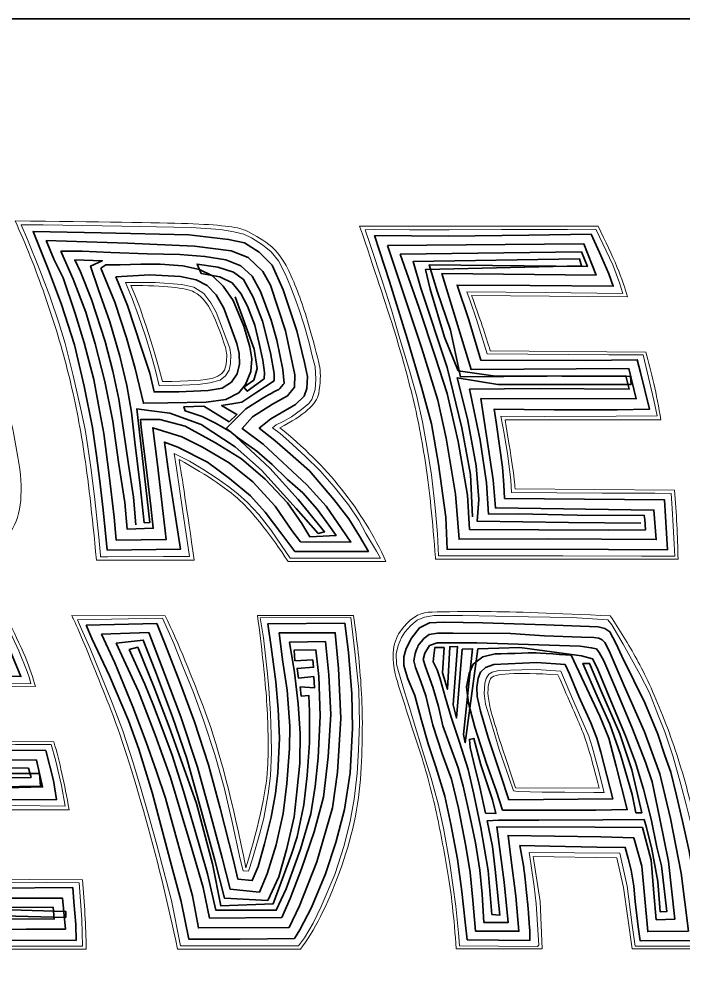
# Model space of a CAD drawing. Extents: x 6 to 143, y -103 to -23.
# Drawn here: x 80.64 to 95.14, y -43.59 to -22.86 of the extents above; entities that cross this region are included whole.
import ezdxf

# ---------------------------------------------------------------- set-up
doc = ezdxf.new("R2010")
doc.units = 0
doc.header["$MEASUREMENT"] = 0
doc.layers.add('EdgeTop', color=7, linetype='Continuous', lineweight=0)
doc.layers.add('Title-path-fill', color=7, linetype='Continuous', lineweight=0)

# ---------------------------------------------------------------- blocks, each defined once
blk = doc.blocks.new('Block_0')
at = {"layer": 'Title-path-fill', "color": 250, "lineweight": 9, "true_color": 0x231f20}
for points, knots in [([(73.141, -27.357), (73.141, -27.357), (75.126, -27.328), (75.126, -27.328), (75.462, -27.943), (75.714, -28.5), (75.883, -28.998), (76.053, -29.496), (76.206, -29.985), (76.343, -30.466), (76.479, -30.946), (76.594, -31.456), (76.687, -31.996), (76.78, -32.536), (76.888, -32.857), (77.013, -32.959), (77.138, -33.061), (77.288, -33.116), (77.462, -33.126), (77.637, -33.135), (77.826, -33.14), (78.03, -33.14), (78.234, -33.14), (78.408, -33.12), (78.552, -33.079), (78.695, -33.039), (78.721, -32.749), (78.63, -32.21), (78.539, -31.67), (78.348, -30.981), (78.056, -30.144), (77.765, -29.306), (77.368, -28.378), (76.866, -27.361), (76.866, -27.361), (78.944, -27.361), (78.944, -27.361), (79.642, -29.152), (80.071, -30.29), (80.229, -30.776), (80.387, -31.262), (80.522, -31.854), (80.632, -32.552), (80.742, -33.25), (80.67, -33.768), (80.416, -34.104), (80.163, -34.441), (79.679, -34.61), (78.964, -34.61), (78.25, -34.61), (77.557, -34.615), (76.884, -34.626), (76.212, -34.637), (75.732, -34.56), (75.444, -34.397), (75.157, -34.233), (74.99, -33.921), (74.943, -33.462), (74.896, -33.003), (74.828, -32.555), (74.738, -32.117), (74.648, -31.679), (74.56, -31.297), (74.476, -30.971), (74.391, -30.645), (74.25, -30.222), (74.053, -29.703), (73.856, -29.183), (73.699, -28.749), (73.584, -28.402), (73.468, -28.054), (73.321, -27.706), (73.141, -27.357)], [0, 0, 0, 0, 1, 1, 1, 2, 2, 2, 3, 3, 3, 4, 4, 4, 5, 5, 5, 6, 6, 6, 7, 7, 7, 8, 8, 8, 9, 9, 9, 10, 10, 10, 11, 11, 11, 12, 12, 12, 13, 13, 13, 14, 14, 14, 15, 15, 15, 16, 16, 16, 17, 17, 17, 18, 18, 18, 19, 19, 19, 20, 20, 20, 21, 21, 21, 22, 22, 22, 23, 23, 23, 24, 24, 24, 24]), ([(80.551, -27.264), (82.388, -27.283), (83.644, -27.303), (84.319, -27.324), (84.994, -27.346), (85.413, -27.394), (85.575, -27.469), (85.738, -27.545), (85.91, -27.647), (86.091, -27.777), (86.272, -27.908), (86.436, -28.139), (86.582, -28.47), (86.728, -28.802), (86.862, -29.179), (86.983, -29.602), (87.104, -30.025), (87.177, -30.311), (87.202, -30.46), (87.228, -30.609), (87.221, -30.799), (87.18, -31.03), (87.14, -31.261), (86.857, -31.51), (86.33, -31.779), (87.359, -32.595), (88.132, -33.568), (88.65, -34.699), (88.65, -34.699), (86.516, -34.699), (86.516, -34.699), (86.132, -34.121), (85.797, -33.694), (85.513, -33.416), (85.228, -33.138), (84.768, -32.824), (84.131, -32.475), (84.193, -32.83), (84.303, -33.562), (84.462, -34.67), (84.462, -34.67), (82.327, -34.67), (82.327, -34.67), (82.231, -33.658), (82.139, -32.868), (82.053, -32.298), (81.967, -31.729), (81.855, -31.166), (81.717, -30.609), (81.579, -30.052), (81.406, -29.478), (81.2, -28.889), (80.993, -28.3), (80.777, -27.758), (80.551, -27.264)], [0, 0, 0, 0, 1, 1, 1, 2, 2, 2, 3, 3, 3, 4, 4, 4, 5, 5, 5, 6, 6, 6, 7, 7, 7, 8, 8, 8, 9, 9, 9, 10, 10, 10, 11, 11, 11, 12, 12, 12, 13, 13, 13, 14, 14, 14, 15, 15, 15, 16, 16, 16, 17, 17, 17, 18, 18, 18, 18]), ([(89.729, -34.618), (89.67, -33.815), (89.6, -33.142), (89.52, -32.598), (89.439, -32.055), (89.339, -31.541), (89.22, -31.058), (89.1, -30.575), (88.962, -30.082), (88.805, -29.58), (88.648, -29.078), (88.404, -28.343), (88.074, -27.377), (88.074, -27.377), (89.939, -27.377), (89.939, -27.377), (89.939, -27.377), (93.282, -27.381), (93.282, -27.381), (93.617, -28.047), (93.831, -28.559), (93.922, -28.919), (93.922, -28.919), (90.519, -28.891), (90.519, -28.891), (90.696, -29.372), (90.832, -29.774), (90.925, -30.099), (90.925, -30.099), (94.325, -30.127), (94.325, -30.127), (94.448, -30.552), (94.558, -31.044), (94.655, -31.606), (94.655, -31.606), (91.252, -31.606), (91.252, -31.606), (91.388, -32.408), (91.461, -32.91), (91.469, -33.112), (91.469, -33.112), (94.949, -33.14), (94.949, -33.14), (94.995, -33.642), (95.021, -34.145), (95.029, -34.65), (95.029, -34.65), (89.729, -34.65), (89.729, -34.65), (89.729, -34.65), (89.729, -34.618), (89.729, -34.618)], [0, 0, 0, 0, 1, 1, 1, 2, 2, 2, 3, 3, 3, 4, 4, 4, 5, 5, 5, 6, 6, 6, 7, 7, 7, 8, 8, 8, 9, 9, 9, 10, 10, 10, 11, 11, 11, 12, 12, 12, 13, 13, 13, 14, 14, 14, 15, 15, 15, 16, 16, 16, 17, 17, 17, 17]), ([(83.769, -30.768), (84.335, -30.768), (84.701, -30.744), (84.867, -30.697), (85.032, -30.65), (85.127, -30.56), (85.152, -30.426), (85.178, -30.291), (85.179, -30.171), (85.154, -30.065), (85.13, -29.959), (85.054, -29.748), (84.927, -29.433), (84.799, -29.117), (84.644, -28.912), (84.46, -28.817), (84.276, -28.721), (83.815, -28.674), (83.076, -28.674), (83.307, -29.192), (83.538, -29.89), (83.769, -30.768)], [0, 0, 0, 0, 1, 1, 1, 2, 2, 2, 3, 3, 3, 4, 4, 4, 5, 5, 5, 6, 6, 6, 7, 7, 7, 7])]:
    blk.add_open_spline(points, degree=3, knots=knots, dxfattribs=at)
blk = doc.blocks.new('Block_1')
at = {"layer": 'Title-path-fill', "color": 250, "lineweight": 9, "true_color": 0x231f20}
for points, knots in [([(93.548, -35.886), (93.752, -36.189), (93.945, -36.504), (94.126, -36.83), (94.307, -37.157), (94.495, -37.564), (94.69, -38.053), (94.885, -38.541), (95.058, -39.061), (95.21, -39.611), (95.361, -40.162), (95.485, -40.686), (95.582, -41.186), (95.679, -41.685), (95.767, -42.342), (95.848, -43.155), (95.848, -43.155), (94.023, -43.155), (94.023, -43.155), (94.023, -43.155), (93.838, -41.81), (93.838, -41.81), (93.838, -41.81), (93.689, -41.166), (93.689, -41.166), (93.689, -41.166), (91.861, -41.138), (91.861, -41.138), (91.861, -41.138), (92.018, -42.116), (92.018, -42.116), (92.018, -42.116), (92.062, -43.155), (92.062, -43.155), (92.062, -43.155), (90.185, -43.155), (90.185, -43.155), (90.137, -42.484), (90.074, -41.919), (89.996, -41.46), (89.918, -41.001), (89.83, -40.548), (89.732, -40.101), (89.634, -39.654), (89.508, -39.196), (89.352, -38.727), (89.196, -38.259), (89.045, -37.79), (88.899, -37.32), (88.752, -36.85), (88.775, -36.483), (88.967, -36.218), (89.159, -35.954), (89.361, -35.816), (89.571, -35.805), (89.782, -35.795), (90.2, -35.79), (90.826, -35.791), (91.451, -35.793), (92.359, -35.824), (93.548, -35.886)], [0, 0, 0, 0, 1, 1, 1, 2, 2, 2, 3, 3, 3, 4, 4, 4, 5, 5, 5, 6, 6, 6, 7, 7, 7, 8, 8, 8, 9, 9, 9, 10, 10, 10, 11, 11, 11, 12, 12, 12, 13, 13, 13, 14, 14, 14, 15, 15, 15, 16, 16, 16, 17, 17, 17, 18, 18, 18, 19, 19, 19, 20, 20, 20, 20]), ([(76.803, -43.127), (76.744, -42.324), (76.674, -41.651), (76.593, -41.107), (76.513, -40.564), (76.413, -40.05), (76.293, -39.567), (76.174, -39.084), (76.035, -38.591), (75.878, -38.089), (75.721, -37.587), (75.478, -36.852), (75.147, -35.886), (75.147, -35.886), (77.012, -35.886), (77.012, -35.886), (77.012, -35.886), (80.355, -35.89), (80.355, -35.89), (80.69, -36.556), (80.904, -37.069), (80.995, -37.428), (80.995, -37.428), (77.592, -37.4), (77.592, -37.4), (77.769, -37.881), (77.905, -38.284), (77.999, -38.608), (77.999, -38.608), (81.398, -38.637), (81.398, -38.637), (81.521, -39.061), (81.631, -39.554), (81.728, -40.115), (81.728, -40.115), (78.325, -40.115), (78.325, -40.115), (78.462, -40.918), (78.534, -41.42), (78.543, -41.621), (78.543, -41.621), (82.022, -41.649), (82.022, -41.649), (82.068, -42.151), (82.095, -42.655), (82.103, -43.159), (82.103, -43.159), (76.803, -43.159), (76.803, -43.159), (76.803, -43.159), (76.803, -43.127), (76.803, -43.127)], [0, 0, 0, 0, 1, 1, 1, 2, 2, 2, 3, 3, 3, 4, 4, 4, 5, 5, 5, 6, 6, 6, 7, 7, 7, 8, 8, 8, 9, 9, 9, 10, 10, 10, 11, 11, 11, 12, 12, 12, 13, 13, 13, 14, 14, 14, 15, 15, 15, 16, 16, 16, 17, 17, 17, 17]), ([(81.786, -35.878), (81.786, -35.878), (83.828, -35.882), (83.828, -35.882), (84.118, -36.491), (84.412, -37.199), (84.71, -38.004), (85.008, -38.81), (85.302, -39.936), (85.592, -41.383), (85.895, -40.368), (86.054, -39.615), (86.069, -39.124), (86.084, -38.633), (86.073, -38.142), (86.037, -37.652), (86, -37.162), (85.937, -36.571), (85.845, -35.878), (85.845, -35.878), (87.943, -35.878), (87.943, -35.878), (88.021, -36.428), (88.077, -36.964), (88.111, -37.485), (88.144, -38.006), (88.141, -38.618), (88.101, -39.321), (88.061, -40.025), (87.905, -40.743), (87.636, -41.476), (87.366, -42.209), (87.08, -42.77), (86.78, -43.159), (86.78, -43.159), (84.098, -43.159), (84.098, -43.159), (83.885, -42.139), (83.637, -41.13), (83.352, -40.131), (83.068, -39.132), (82.803, -38.327), (82.557, -37.714), (82.311, -37.102), (82.126, -36.648), (82.001, -36.353), (81.876, -36.058), (81.814, -35.919), (81.814, -35.938), (81.814, -35.938), (81.786, -35.878), (81.786, -35.878)], [0, 0, 0, 0, 1, 1, 1, 2, 2, 2, 3, 3, 3, 4, 4, 4, 5, 5, 5, 6, 6, 6, 7, 7, 7, 8, 8, 8, 9, 9, 9, 10, 10, 10, 11, 11, 11, 12, 12, 12, 13, 13, 13, 14, 14, 14, 15, 15, 15, 16, 16, 16, 17, 17, 17, 17]), ([(93.303, -39.643), (93.152, -39.031), (93.028, -38.609), (92.93, -38.377), (92.832, -38.145), (92.657, -37.742), (92.405, -37.171), (91.481, -37.109), (90.989, -37.139), (90.929, -37.261), (90.868, -37.383), (90.861, -37.566), (90.908, -37.809), (90.955, -38.052), (91.147, -38.662), (91.482, -39.639), (91.482, -39.639), (93.303, -39.643), (93.303, -39.643)], [0, 0, 0, 0, 1, 1, 1, 2, 2, 2, 3, 3, 3, 4, 4, 4, 5, 5, 5, 6, 6, 6, 6])]:
    blk.add_open_spline(points, degree=3, knots=knots, dxfattribs=at)
blk = doc.blocks.new('Block_8')
at = {"layer": 'Title-path-fill', "color": 250, "lineweight": 18, "true_color": 0x231f20}
for points in [[(82.415, -34.566), (82.378, -34.164), (82.295, -33.347), (82.211, -32.698), (82.142, -32.197), (82.079, -31.819), (81.981, -31.341), (81.822, -30.641), (81.641, -29.936), (81.51, -29.511), (81.31, -28.909), (81.091, -28.337), (80.82, -27.667), (80.68, -27.35), (81.166, -27.353), (82.881, -27.378), (84.394, -27.41), (85.038, -27.454), (85.33, -27.499), (85.549, -27.556), (85.715, -27.635), (85.955, -27.788), (86.143, -27.941), (86.303, -28.138), (86.455, -28.433), (86.566, -28.694), (86.682, -29), (86.755, -29.208), (86.861, -29.543), (86.976, -29.923), (87.041, -30.207), (87.107, -30.449), (87.12, -30.717), (87.107, -30.94), (87.031, -31.161), (86.965, -31.246), (86.806, -31.381), (86.585, -31.543), (86.405, -31.64), (86.252, -31.715), (86.171, -31.78), (86.336, -31.903), (86.53, -32.071), (86.886, -32.402), (87.209, -32.719), (87.517, -33.069), (87.831, -33.461), (88.056, -33.799), (88.213, -34.084), (88.444, -34.474), (88.531, -34.627), (88.251, -34.627), (86.557, -34.627), (86.368, -34.347), (86.135, -34.009), (85.87, -33.672), (85.628, -33.413), (85.417, -33.222), (85.212, -33.06), (84.965, -32.888), (84.653, -32.682), (84.356, -32.508), (84.025, -32.341), (84.078, -32.664), (84.208, -33.561), (84.362, -34.591), (83.791, -34.589), (82.575, -34.597), (82.416, -34.599)], [(82.962, -28.605), (83.107, -28.957), (83.248, -29.333), (83.396, -29.78), (83.524, -30.187), (83.617, -30.529), (83.7, -30.86), (84.011, -30.853), (84.546, -30.833), (84.802, -30.797), (85.026, -30.737), (85.146, -30.647), (85.222, -30.524), (85.254, -30.378), (85.265, -30.19), (85.239, -30.044), (84.941, -29.253), (84.825, -29.052), (84.674, -28.846), (84.451, -28.713), (84.192, -28.655), (83.617, -28.605)]]:
    blk.add_lwpolyline(points, close=True, dxfattribs=at)
at = {"layer": 'Title-path-fill', "color": 250, "lineweight": 35, "true_color": 0x231f20}
for points in [[(82.563, -34.447), (82.476, -33.572), (82.403, -32.944), (82.329, -32.387), (82.24, -31.77), (82.059, -30.872), (81.849, -29.972), (81.561, -29.085), (81.277, -28.335), (80.942, -27.494), (82.429, -27.525), (84.344, -27.571), (85.211, -27.669), (85.559, -27.739), (85.884, -27.943), (86.162, -28.228), (86.403, -28.77), (86.701, -29.661), (86.872, -30.357), (86.939, -30.658), (86.925, -30.923), (86.865, -31.09), (86.674, -31.268), (86.132, -31.583), (85.881, -31.787), (86.225, -32.058), (86.497, -32.296), (86.982, -32.721), (87.511, -33.344), (87.836, -33.769), (88.074, -34.144), (88.265, -34.479), (86.661, -34.482), (86.379, -34.1), (86.008, -33.618), (85.693, -33.263), (85.234, -32.888), (84.752, -32.527), (84.103, -32.199), (83.811, -32.092), (83.908, -32.795), (84.16, -34.432)], [(81.232, -27.694), (83.004, -27.75), (84.467, -27.813), (85.271, -27.919), (85.642, -28.066), (85.957, -28.369), (86.128, -28.666), (86.453, -29.66), (86.659, -30.621), (86.649, -30.895), (86.502, -31.084), (86.171, -31.262), (85.734, -31.543), (85.507, -31.793), (85.969, -32.137), (86.918, -33.022), (87.347, -33.491), (87.682, -33.977), (87.883, -34.275), (86.785, -34.271), (86.594, -34.02), (86.229, -33.491), (85.74, -32.959), (85.224, -32.544), (84.645, -32.205), (84.19, -31.974), (83.557, -31.78), (83.661, -32.577), (83.781, -33.648), (83.848, -34.218), (82.76, -34.231), (82.717, -33.732), (82.603, -32.811), (82.489, -31.901), (82.378, -31.321), (82.268, -30.725), (82.06, -29.922), (81.859, -29.282), (81.598, -28.509), (81.404, -28.114)], [(82.425, -28.298), (82.727, -29.038), (82.984, -29.815), (83.172, -30.488), (83.353, -31.244), (83.888, -31.238), (84.722, -31.218), (85.151, -31.161), (85.435, -31.013), (85.579, -30.833), (85.7, -30.548), (85.717, -30.277), (85.676, -30.012), (85.542, -29.564), (85.315, -29.001), (85.094, -28.69), (84.863, -28.465), (84.581, -28.328), (84.217, -28.248), (83.718, -28.211), (83.296, -28.211), (82.844, -28.224), (82.531, -28.223)], [(82.751, -28.488), (83.004, -29.112), (83.307, -30.021), (83.49, -30.588), (83.584, -30.995), (84.123, -30.991), (84.766, -30.968), (85.076, -30.914), (85.273, -30.783), (85.403, -30.605), (85.454, -30.39), (85.445, -30.157), (85.396, -29.938), (85.107, -29.167), (84.938, -28.881), (84.745, -28.677), (84.507, -28.55), (84.161, -28.478), (83.496, -28.442)]]:
    blk.add_lwpolyline(points, close=True, dxfattribs=at)
blk.add_lwpolyline([(83.189, -33.896), (83.135, -33.29), (83.025, -32.58), (82.921, -31.834), (82.817, -31.154), (82.683, -30.545), (82.516, -29.895), (82.218, -28.978), (81.98, -28.375), (81.856, -28.11), (82.452, -28.134), (82.198, -28.251), (82.375, -28.77), (82.619, -29.47), (82.837, -30.217), (82.988, -30.853), (83.092, -31.435), (83.162, -32.092), (83.282, -33.039), (83.369, -33.853), (83.493, -33.846), (83.212, -31.365), (83.47, -31.402), (83.932, -31.462), (84.612, -31.71), (85.358, -32.195), (85.934, -32.704), (86.691, -33.541), (87.17, -34.084), (87.31, -34.047), (86.731, -33.344), (86.112, -32.657), (85.271, -31.877), (84.94, -31.683), (84.638, -31.536), (84.267, -31.412), (84.237, -31.321), (84.672, -31.305), (85.228, -31.646), (85.395, -31.489), (85.06, -31.291), (85.285, -31.258), (85.499, -31.221), (85.804, -31.017), (86.209, -30.752), (86.205, -30.595), (86.128, -30.14), (85.951, -29.45), (85.75, -28.927), (85.539, -28.542), (85.318, -28.385), (84.98, -28.275), (84.525, -28.208), (84.615, -28.415), (85.02, -28.482), (85.288, -28.619), (85.479, -28.847), (85.623, -29.128), (85.783, -29.54), (85.881, -29.939), (85.964, -30.3), (85.994, -30.575), (85.988, -30.709), (85.619, -30.98), (85.546, -30.896), (85.763, -30.739), (85.84, -30.488), (85.773, -30.066), (85.358, -28.924)], dxfattribs=at)
blk.add_open_spline([(81.548, -27.923), (81.548, -27.923), (81.819, -28.536), (81.819, -28.536), (81.819, -28.536), (82.097, -29.256), (82.097, -29.256), (82.097, -29.256), (82.298, -29.945), (82.298, -29.945), (82.298, -29.945), (82.509, -30.772), (82.509, -30.772), (82.509, -30.772), (82.686, -31.633), (82.686, -31.633), (82.686, -31.633), (82.81, -32.53), (82.81, -32.53), (82.81, -32.53), (82.944, -33.411), (82.944, -33.411), (82.944, -33.411), (83.001, -33.993), (83.001, -33.993), (83.001, -33.993), (83.567, -33.973), (83.567, -33.973), (83.567, -33.973), (83.517, -33.488), (83.517, -33.488), (83.517, -33.488), (83.41, -32.637), (83.41, -32.637), (83.41, -32.637), (83.306, -31.77), (83.306, -31.77), (83.306, -31.77), (83.288, -31.601), (83.288, -31.601), (83.288, -31.601), (83.71, -31.598), (83.71, -31.598), (83.71, -31.598), (84.265, -31.742), (84.265, -31.742), (84.265, -31.742), (84.928, -32.108), (84.928, -32.108), (84.928, -32.108), (85.491, -32.457), (85.491, -32.457), (85.491, -32.457), (86.01, -32.897), (86.01, -32.897), (86.01, -32.897), (86.497, -33.419), (86.497, -33.419), (86.497, -33.419), (86.811, -33.869), (86.811, -33.869), (86.811, -33.869), (86.99, -34.16), (86.99, -34.16), (86.99, -34.16), (87.561, -34.127), (87.561, -34.127), (87.561, -34.127), (87.401, -33.903), (87.401, -33.903), (87.401, -33.903), (87.146, -33.558), (87.146, -33.558), (87.146, -33.558), (86.831, -33.196), (86.831, -33.196), (86.831, -33.196), (86.5, -32.905), (86.5, -32.905), (86.5, -32.905), (86.162, -32.584), (86.162, -32.584), (86.162, -32.584), (85.83, -32.292), (85.83, -32.292), (85.83, -32.292), (85.405, -31.991), (85.405, -31.991), (85.405, -31.991), (85.238, -31.854), (85.238, -31.854), (85.238, -31.854), (85.167, -31.79), (85.167, -31.79), (85.167, -31.79), (85.586, -31.368), (85.586, -31.368), (85.586, -31.368), (85.981, -31.117), (85.981, -31.117), (85.981, -31.117), (86.302, -30.943), (86.312, -30.94), (86.323, -30.936), (86.423, -30.812), (86.423, -30.812), (86.423, -30.812), (86.4, -30.504), (86.4, -30.504), (86.4, -30.504), (86.269, -29.868), (86.269, -29.868), (86.269, -29.868), (86.145, -29.433), (86.145, -29.433), (86.145, -29.433), (85.907, -28.804), (85.907, -28.804), (85.907, -28.804), (85.73, -28.469), (85.73, -28.469), (85.73, -28.469), (85.479, -28.248), (85.479, -28.248), (85.479, -28.248), (85.151, -28.117), (85.151, -28.117), (85.151, -28.117), (84.695, -28.04), (84.695, -28.04), (84.695, -28.04), (84.15, -28), (84.15, -28), (84.15, -28), (83.436, -27.98), (83.436, -27.98), (83.436, -27.98), (82.64, -27.95), (82.64, -27.95), (82.64, -27.95), (82.017, -27.923), (82.017, -27.923), (82.017, -27.923), (81.548, -27.923), (81.548, -27.923)], degree=3, knots=[0, 0, 0, 0, 1, 1, 1, 2, 2, 2, 3, 3, 3, 4, 4, 4, 5, 5, 5, 6, 6, 6, 7, 7, 7, 8, 8, 8, 9, 9, 9, 10, 10, 10, 11, 11, 11, 12, 12, 12, 13, 13, 13, 14, 14, 14, 15, 15, 15, 16, 16, 16, 17, 17, 17, 18, 18, 18, 19, 19, 19, 20, 20, 20, 21, 21, 21, 22, 22, 22, 23, 23, 23, 24, 24, 24, 25, 25, 25, 26, 26, 26, 27, 27, 27, 28, 28, 28, 29, 29, 29, 30, 30, 30, 31, 31, 31, 32, 32, 32, 33, 33, 33, 34, 34, 34, 35, 35, 35, 36, 36, 36, 37, 37, 37, 38, 38, 38, 39, 39, 39, 40, 40, 40, 41, 41, 41, 42, 42, 42, 43, 43, 43, 44, 44, 44, 45, 45, 45, 46, 46, 46, 47, 47, 47, 48, 48, 48, 48], dxfattribs=at)
blk = doc.blocks.new('Block_9')
at = {"layer": 'Title-path-fill', "color": 250, "lineweight": 18, "true_color": 0x231f20}
blk.add_lwpolyline([(88.194, -27.461), (88.311, -27.802), (88.576, -28.596), (88.767, -29.205), (88.934, -29.768), (89.162, -30.528), (89.323, -31.097), (89.448, -31.646), (89.549, -32.224), (89.644, -32.806), (89.727, -33.517), (89.775, -34.092), (89.8, -34.574), (90.422, -34.574), (92.514, -34.574), (94.229, -34.584), (94.955, -34.582), (94.94, -34.318), (94.922, -33.921), (94.9, -33.542), (94.877, -33.211), (94.518, -33.203), (93.373, -33.203), (91.394, -33.193), (91.374, -32.919), (91.309, -32.392), (91.229, -31.902), (91.161, -31.523), (92.122, -31.531), (93.677, -31.526), (94.573, -31.521), (94.501, -31.179), (94.27, -30.185), (93.516, -30.185), (90.862, -30.167), (90.626, -29.419), (90.485, -29.009), (90.415, -28.811), (92.13, -28.829), (93.825, -28.849), (93.75, -28.613), (93.604, -28.223), (93.315, -27.611), (93.23, -27.445), (92.612, -27.45), (91.176, -27.453), (90.033, -27.458), (89.162, -27.458), (88.393, -27.45)], close=True, dxfattribs=at)
at = {"layer": 'Title-path-fill', "color": 250, "lineweight": 35, "true_color": 0x231f20}
for points in [[(88.396, -27.583), (88.73, -28.59), (89.114, -29.831), (89.426, -30.89), (89.644, -31.696), (89.795, -32.575), (89.955, -33.733), (89.985, -34.429), (93.511, -34.434), (94.797, -34.444), (94.732, -33.349), (91.241, -33.319), (91.221, -33.022), (91.193, -32.638), (91.136, -32.226), (91.053, -31.656), (91.01, -31.375), (92.326, -31.385), (93.699, -31.388), (94.408, -31.372), (94.212, -30.569), (94.139, -30.295), (93.014, -30.308), (90.721, -30.3), (90.458, -29.426), (90.201, -28.665), (91.801, -28.673), (93.612, -28.691), (93.516, -28.419), (93.315, -27.957), (93.129, -27.556), (91.768, -27.576), (90.016, -27.596)], [(88.686, -27.799), (89.108, -29.065), (89.436, -30.052), (89.781, -31.174), (89.965, -32.004), (90.166, -33.227), (90.247, -34.211), (92.172, -34.201), (94.552, -34.221), (94.502, -33.575), (91.04, -33.528), (90.993, -32.915), (90.722, -31.141), (94.117, -31.147), (93.956, -30.488), (90.511, -30.508), (89.872, -28.412), (93.237, -28.445), (92.972, -27.766)], [(88.961, -27.99), (89.37, -29.143), (89.734, -30.245), (89.988, -31.031), (90.224, -32.078), (90.427, -33.253), (90.475, -33.997), (93.504, -34.014), (94.315, -34.009), (94.3, -33.778), (94.292, -33.691), (92.823, -33.686), (91.537, -33.659), (90.892, -33.667), (90.845, -32.978), (90.709, -32.052), (90.495, -31.037), (90.474, -30.934), (92, -30.923), (93.963, -30.936), (93.887, -30.645), (92.167, -30.649), (90.28, -30.664), (90.056, -29.647), (89.765, -28.799), (89.594, -28.221), (93.049, -28.256), (92.919, -27.94)]]:
    blk.add_lwpolyline(points, close=True, dxfattribs=at)
blk.add_lwpolyline([(94.219, -33.859), (92.637, -33.848), (90.643, -33.818), (90.681, -33.341), (90.616, -32.608), (90.427, -31.581), (90.206, -30.687), (91.095, -30.838), (94.003, -30.833), (93.988, -30.657), (90.99, -30.647), (90.227, -30.536), (89.93, -29.803), (89.614, -28.753), (89.513, -28.321), (92.919, -28.246), (92.878, -28.095), (89.242, -28.151), (89.413, -28.733), (89.985, -30.461), (90.307, -31.782), (90.493, -32.801), (90.543, -33.72)], dxfattribs=at)
blk = doc.blocks.new('Block_15')
at = {"layer": 'Title-path-fill', "color": 250, "lineweight": 18, "true_color": 0x231f20}
blk.add_lwpolyline([(75.295, -36.011), (75.416, -36.387), (75.588, -36.934), (75.834, -37.736), (76.031, -38.388), (76.205, -38.955), (76.328, -39.384), (76.422, -39.798), (76.524, -40.256), (76.602, -40.704), (76.662, -41.059), (76.753, -41.801), (76.789, -42.196), (76.867, -43.095), (78.186, -43.09), (80.531, -43.09), (82.023, -43.09), (82.01, -42.512), (81.952, -41.708), (81.239, -41.706), (80.104, -41.711), (78.901, -41.698), (78.472, -41.696), (78.469, -41.565), (78.429, -41.234), (78.331, -40.598), (78.211, -40.039), (78.552, -40.049), (80.556, -40.026), (81.641, -40.039), (81.566, -39.584), (81.435, -39.027), (81.335, -38.695), (80.561, -38.695), (79.082, -38.68), (77.937, -38.675), (77.781, -38.16), (77.616, -37.698), (77.465, -37.311), (78.404, -37.331), (80.893, -37.364), (80.862, -37.244), (80.812, -37.098), (80.634, -36.651), (80.31, -35.953), (79.707, -35.955), (78.078, -35.96), (76.601, -35.968), (75.27, -35.958)], close=True, dxfattribs=at)
at = {"layer": 'Title-path-fill', "color": 250, "lineweight": 35, "true_color": 0x231f20}
for points in [[(75.456, -36.081), (75.566, -36.399), (75.753, -36.913), (76.046, -37.83), (76.313, -38.738), (76.522, -39.45), (76.713, -40.318), (76.838, -41.205), (76.942, -41.986), (77.016, -42.948), (78.824, -42.96), (80.355, -42.962), (81.883, -42.967), (81.873, -42.618), (81.833, -42.123), (81.809, -41.815), (80.138, -41.828), (78.294, -41.831), (78.283, -41.436), (78.2, -40.753), (78.012, -39.893), (78.608, -39.91), (81.458, -39.893), (81.391, -39.474), (81.22, -38.825), (77.811, -38.811), (77.242, -37.164), (80.677, -37.211), (80.202, -36.083), (77.051, -36.086)], [(75.779, -36.317), (76.09, -37.151), (76.419, -38.138), (76.703, -39.116), (76.921, -40.057), (77.098, -41.108), (77.225, -42.153), (77.262, -42.732), (80.791, -42.725), (81.648, -42.719), (81.588, -42.049), (79.994, -42.049), (78.079, -42.052), (78.059, -41.744), (77.969, -40.901), (77.677, -39.655), (78.575, -39.685), (81.15, -39.618), (81.019, -39.032), (77.59, -39.002), (77.185, -37.696), (76.914, -36.943), (80.276, -36.967), (80.045, -36.29), (77.339, -36.294)], [(76.107, -36.545), (76.405, -37.331), (76.703, -38.286), (76.954, -39.119), (77.169, -39.956), (77.312, -40.907), (77.42, -41.718), (77.477, -42.518), (79.352, -42.498), (81.404, -42.501), (81.381, -42.243), (77.878, -42.267), (77.842, -41.567), (77.748, -40.844), (77.537, -39.906), (77.436, -39.448), (78.538, -39.478), (80.158, -39.421), (80.898, -39.414), (80.842, -39.21), (79.576, -39.2), (77.42, -39.176), (77.259, -38.688), (76.603, -36.722), (79.971, -36.762), (79.881, -36.451), (76.214, -36.468)], [(76.292, -36.606), (76.651, -37.598), (76.99, -38.733), (77.282, -39.88), (77.482, -41.096), (77.608, -42.349), (77.811, -42.364), (81.658, -42.464), (81.658, -42.334), (77.741, -42.223), (77.57, -40.686), (77.43, -39.662), (81.106, -39.602), (81.083, -39.327), (77.302, -39.324), (77.112, -38.58), (76.84, -37.566), (76.603, -36.849), (80.065, -36.843), (79.998, -36.575)]]:
    blk.add_lwpolyline(points, close=True, dxfattribs=at)
blk = doc.blocks.new('Block_16')
at = {"layer": 'Title-path-fill', "color": 250, "lineweight": 18, "true_color": 0x231f20}
blk.add_lwpolyline([(81.91, -35.969), (82.003, -36.173), (82.187, -36.598), (82.411, -37.132), (82.672, -37.782), (82.906, -38.395), (83.139, -39.115), (83.305, -39.675), (83.468, -40.255), (83.644, -40.882), (83.8, -41.461), (83.966, -42.1), (84.164, -43.083), (84.904, -43.084), (86.316, -43.086), (86.737, -43.086), (86.872, -42.913), (87.057, -42.588), (87.231, -42.224), (87.53, -41.526), (87.735, -40.897), (87.869, -40.365), (87.953, -39.883), (88.023, -39.327), (88.05, -38.805), (88.07, -38.232), (88.06, -37.502), (87.97, -36.672), (87.883, -35.922), (85.902, -35.93), (85.973, -36.365), (86.063, -37.153), (86.093, -37.472), (86.131, -38.015), (86.146, -38.484), (86.151, -38.863), (86.128, -39.378), (86.076, -39.765), (85.98, -40.302), (85.887, -40.654), (85.734, -41.189), (85.646, -41.457), (85.528, -41.447), (85.465, -41.196), (85.282, -40.347), (85.114, -39.632), (84.91, -38.908), (84.669, -38.185), (84.448, -37.555), (84.212, -36.987), (84.014, -36.488), (83.768, -35.935)], close=True, dxfattribs=at)
at = {"layer": 'Title-path-fill', "color": 250, "lineweight": 35, "true_color": 0x231f20}
for points in [[(82.103, -36.086), (82.229, -36.377), (82.61, -37.196), (83.025, -38.17), (83.251, -38.793), (83.542, -39.742), (83.969, -41.329), (84.177, -42.12), (84.343, -42.939), (85.468, -42.939), (86.651, -42.924), (86.766, -42.735), (87.022, -42.251), (87.329, -41.518), (87.555, -40.832), (87.746, -40.111), (87.866, -39.308), (87.916, -38.338), (87.904, -37.583), (87.833, -36.679), (87.748, -36.041), (86.073, -36.058), (86.141, -36.558), (86.241, -37.321), (86.294, -37.924), (86.322, -38.557), (86.287, -39.313), (86.239, -39.76), (86.143, -40.275), (85.998, -40.86), (85.857, -41.357), (85.729, -41.663), (85.415, -41.628), (85.317, -41.224), (85.028, -40.084), (84.775, -39.137), (84.471, -38.195), (84.15, -37.331), (83.818, -36.488), (83.642, -36.053)], [(82.439, -36.287), (82.727, -36.906), (83.122, -37.867), (83.41, -38.644), (83.641, -39.28), (83.838, -39.863), (84.059, -40.683), (84.421, -41.996), (84.555, -42.695), (86.533, -42.689), (86.761, -42.213), (87.14, -41.249), (87.481, -40.077), (87.588, -39.294), (87.662, -38.118), (87.612, -37.03), (87.541, -36.253), (86.319, -36.253), (86.392, -36.844), (86.495, -37.507), (86.548, -38.288), (86.54, -38.778), (86.485, -39.544), (86.405, -40.199), (86.249, -40.882), (86.058, -41.515), (85.89, -41.914), (85.247, -41.849), (85.074, -41.166), (84.807, -40.187), (84.536, -39.19), (84.172, -38.087), (83.821, -37.163), (83.469, -36.249)], [(82.754, -36.482), (82.928, -36.841), (83.243, -37.532), (83.61, -38.482), (83.941, -39.411), (84.172, -40.167), (84.381, -40.865), (84.659, -41.816), (84.797, -42.482), (86.374, -42.469), (86.558, -42.052), (86.806, -41.405), (87.083, -40.598), (87.286, -39.838), (87.386, -38.959), (87.442, -38.037), (87.404, -37.173), (87.329, -36.445), (86.543, -36.455), (86.651, -37.121), (86.734, -37.806), (86.774, -38.454), (86.766, -39.097), (86.713, -39.657), (86.643, -40.27), (86.485, -40.963), (86.309, -41.583), (86.068, -42.1), (85.124, -42.047), (84.915, -41.214), (84.544, -39.86), (84.3, -38.996), (83.991, -38.09), (83.617, -37.098), (83.348, -36.412)], [(83.038, -36.618), (83.383, -37.378), (83.57, -37.84), (83.758, -38.319), (83.982, -38.925), (84.23, -39.712), (84.474, -40.556), (84.749, -41.517), (84.936, -42.31), (86.252, -42.31), (86.473, -41.842), (86.785, -40.978), (87.012, -40.208), (87.106, -39.605), (87.17, -38.985), (87.213, -38.065), (87.186, -37.204), (87.116, -36.622), (86.647, -36.632), (86.661, -36.863), (87.049, -36.846), (87.069, -37.007), (86.708, -37.03), (86.738, -37.241), (87.073, -37.208), (87.089, -37.452), (86.778, -37.435), (86.801, -37.636), (86.962, -37.619), (86.979, -37.974), (86.979, -38.657), (86.932, -39.371), (86.855, -40.007), (86.711, -40.71), (86.59, -41.088), (86.189, -42.166), (85.044, -42.213), (84.863, -41.299), (84.515, -39.983), (84.17, -39.022), (83.915, -38.306), (83.587, -37.449), (83.229, -36.568)]]:
    blk.add_lwpolyline(points, close=True, dxfattribs=at)
blk = doc.blocks.new('Block_17')
at = {"layer": 'Title-path-fill', "color": 250, "lineweight": 18, "true_color": 0x231f20}
for points in [[(90.257, -43.087), (90.237, -42.801), (90.176, -42.218), (90.041, -41.289), (89.905, -40.521), (89.79, -39.988), (89.639, -39.426), (89.478, -38.914), (89.318, -38.396), (89.157, -37.864), (89.056, -37.542), (88.921, -37.095), (88.881, -36.942), (88.876, -36.716), (88.916, -36.528), (88.989, -36.355), (89.064, -36.237), (89.192, -36.093), (89.33, -35.975), (89.491, -35.91), (89.699, -35.875), (90.319, -35.875), (91.763, -35.903), (92.708, -35.923), (93.494, -35.973), (93.584, -36.078), (93.83, -36.503), (94.197, -37.156), (94.408, -37.565), (94.601, -38.07), (94.737, -38.414), (94.92, -38.959), (95.091, -39.564), (95.214, -40.028), (95.387, -40.729), (95.52, -41.377), (95.613, -41.874), (95.681, -42.427), (95.739, -42.959), (95.751, -43.09), (94.089, -43.09), (94.028, -42.633), (93.92, -41.786), (93.755, -41.061), (91.776, -41.048), (91.814, -41.289), (91.886, -41.791), (91.927, -42.168), (91.987, -43.074), (91.962, -43.102)], [(91.435, -39.705), (91.339, -39.425), (91.125, -38.803), (90.929, -38.161), (90.822, -37.813), (90.792, -37.579), (90.807, -37.35), (90.835, -37.251), (90.893, -37.156), (90.972, -37.11), (91.116, -37.078), (91.619, -37.059), (91.928, -37.053), (92.465, -37.089), (92.583, -37.369), (92.722, -37.693), (92.959, -38.229), (93.077, -38.513), (93.15, -38.741), (93.283, -39.221), (93.416, -39.738), (93.188, -39.74), (92.554, -39.729), (92.058, -39.733), (91.538, -39.721)]]:
    blk.add_lwpolyline(points, close=True, dxfattribs=at)
at = {"layer": 'Title-path-fill', "color": 250, "lineweight": 35, "true_color": 0x231f20}
for points in [[(90.784, -42.574), (90.749, -41.961), (90.697, -41.436), (90.603, -40.838), (90.486, -40.282), (90.336, -39.604), (90.223, -39.203), (90.03, -38.666), (89.895, -38.286), (89.8, -37.864), (89.672, -37.442), (89.516, -37), (89.463, -36.837), (89.498, -36.699), (89.601, -36.533), (89.767, -36.475), (90.636, -36.473), (92.893, -36.545), (93.134, -36.581), (93.245, -36.606), (93.305, -36.684), (93.411, -36.869), (93.637, -37.414), (94.016, -38.316), (94.32, -39.079), (94.465, -39.509), (94.631, -40.312), (94.822, -41.246), (94.955, -42.504), (94.553, -42.515), (94.501, -41.939), (94.443, -41.216), (94.249, -40.506), (93.217, -40.496), (91.074, -40.492), (91.228, -41.694), (91.321, -42.575)], [(90.965, -42.404), (90.879, -41.445), (90.724, -40.511), (90.568, -39.777), (90.443, -39.235), (90.257, -38.642), (90.076, -38.095), (89.94, -37.648), (89.83, -37.261), (89.77, -37.06), (89.684, -36.884), (89.694, -36.751), (89.714, -36.576), (89.918, -36.576), (89.883, -37.128), (89.991, -37.485), (90.043, -36.558), (90.209, -36.551), (90.114, -37.829), (90.191, -38.115), (90.317, -36.611), (90.538, -36.603), (90.34, -38.477), (90.382, -38.655), (90.658, -36.606), (91.576, -36.578), (92.922, -36.759), (93.163, -36.819), (93.263, -37.02), (93.594, -37.824), (93.878, -38.499), (94.101, -39.084), (94.272, -39.664), (94.438, -40.325), (94.563, -40.932), (94.669, -41.339), (94.782, -42.339), (94.636, -42.341), (94.586, -41.681), (94.458, -40.975), (94.338, -40.502), (94.285, -40.331), (93.384, -40.338), (91.988, -40.342), (91.107, -40.345), (90.863, -40.358), (90.973, -40.917), (91.037, -41.423), (91.114, -42.203), (91.134, -42.417)], [(91.336, -39.9), (91.151, -39.343), (90.879, -38.537), (90.711, -37.964), (90.638, -37.645), (90.631, -37.439), (90.664, -37.241), (90.716, -37.116), (90.822, -37.013), (91.003, -36.947), (91.319, -36.93), (91.947, -36.902), (92.562, -36.945), (92.655, -37.153), (92.858, -37.643), (93.122, -38.22), (93.258, -38.552), (93.34, -38.856), (93.604, -39.88)], [(94.107, -40.184), (94.027, -39.782), (93.769, -38.908), (93.535, -38.246), (93.263, -37.636), (92.949, -36.923), (93.096, -36.923), (93.354, -37.542), (93.756, -38.456), (94.02, -39.247), (94.241, -40.181)], [(90.826, -40.194), (90.699, -39.622), (90.561, -39.062), (90.491, -38.758), (90.471, -38.58), (90.571, -38.56), (90.722, -39.136), (90.973, -39.9), (91.047, -40.198)]]:
    blk.add_lwpolyline(points, close=True, dxfattribs=at)
for points, knots in [([(90.42, -42.954), (90.42, -42.954), (90.376, -42.57), (90.376, -42.57), (90.376, -42.57), (90.308, -41.903), (90.308, -41.903), (90.308, -41.903), (90.212, -41.197), (90.212, -41.197), (90.212, -41.197), (90.066, -40.43), (90.066, -40.43), (90.066, -40.43), (89.932, -39.821), (89.932, -39.821), (89.932, -39.821), (89.739, -39.18), (89.739, -39.18), (89.739, -39.18), (89.572, -38.677), (89.572, -38.677), (89.572, -38.677), (89.417, -38.136), (89.417, -38.136), (89.417, -38.136), (89.278, -37.622), (89.278, -37.622), (89.278, -37.622), (89.13, -37.259), (89.13, -37.259), (89.13, -37.259), (89.041, -36.97), (89.041, -36.97), (89.041, -36.97), (89.039, -36.775), (89.039, -36.775), (89.039, -36.775), (89.092, -36.597), (89.092, -36.597), (89.092, -36.597), (89.206, -36.374), (89.206, -36.374), (89.206, -36.374), (89.382, -36.149), (89.382, -36.149), (89.382, -36.149), (89.599, -36.036), (89.599, -36.036), (89.599, -36.036), (89.907, -36.022), (89.907, -36.022), (89.907, -36.022), (90.762, -36.036), (90.762, -36.036), (90.762, -36.036), (92.133, -36.077), (92.133, -36.077), (92.133, -36.077), (93.286, -36.125), (93.286, -36.125), (93.286, -36.125), (93.432, -36.161), (93.432, -36.161), (93.432, -36.161), (93.536, -36.232), (93.536, -36.232), (93.536, -36.232), (93.67, -36.478), (93.67, -36.478), (93.67, -36.478), (93.802, -36.766), (93.802, -36.766), (93.802, -36.766), (94.061, -37.293), (94.061, -37.293), (94.061, -37.293), (94.303, -37.781), (94.303, -37.781), (94.303, -37.781), (94.589, -38.463), (94.589, -38.463), (94.589, -38.463), (94.742, -38.929), (94.742, -38.929), (94.742, -38.929), (94.874, -39.297), (94.874, -39.297), (94.874, -39.297), (94.991, -39.804), (94.991, -39.804), (94.991, -39.804), (95.128, -40.362), (95.128, -40.362), (95.128, -40.362), (95.271, -41.022), (95.271, -41.022), (95.271, -41.022), (95.39, -41.678), (95.39, -41.678), (95.39, -41.678), (95.477, -42.326), (95.477, -42.326), (95.477, -42.326), (95.508, -42.687), (95.508, -42.687), (95.508, -42.687), (95.538, -42.969), (95.538, -42.969), (95.538, -42.969), (94.199, -42.975), (94.199, -42.975), (94.199, -42.975), (94.154, -42.674), (94.154, -42.674), (94.154, -42.674), (94.095, -42.116), (94.095, -42.116), (94.095, -42.116), (94.061, -41.784), (94.061, -41.784), (94.061, -41.784), (94.008, -41.432), (94.008, -41.432), (94.008, -41.432), (93.94, -41.182), (93.94, -41.182), (93.94, -41.182), (93.876, -40.937), (93.876, -40.937), (93.876, -40.937), (93.252, -40.931), (93.252, -40.931), (93.252, -40.931), (92.225, -40.91), (92.225, -40.91), (92.225, -40.91), (91.575, -40.899), (91.575, -40.899), (91.575, -40.899), (91.66, -41.379), (91.66, -41.379), (91.66, -41.379), (91.745, -42.173), (91.745, -42.179), (91.745, -42.184), (91.794, -42.776), (91.794, -42.776), (91.794, -42.776), (91.788, -42.973), (91.788, -42.973), (91.788, -42.973), (90.42, -42.954), (90.42, -42.954)], [0, 0, 0, 0, 1, 1, 1, 2, 2, 2, 3, 3, 3, 4, 4, 4, 5, 5, 5, 6, 6, 6, 7, 7, 7, 8, 8, 8, 9, 9, 9, 10, 10, 10, 11, 11, 11, 12, 12, 12, 13, 13, 13, 14, 14, 14, 15, 15, 15, 16, 16, 16, 17, 17, 17, 18, 18, 18, 19, 19, 19, 20, 20, 20, 21, 21, 21, 22, 22, 22, 23, 23, 23, 24, 24, 24, 25, 25, 25, 26, 26, 26, 27, 27, 27, 28, 28, 28, 29, 29, 29, 30, 30, 30, 31, 31, 31, 32, 32, 32, 33, 33, 33, 34, 34, 34, 35, 35, 35, 36, 36, 36, 37, 37, 37, 38, 38, 38, 39, 39, 39, 40, 40, 40, 41, 41, 41, 42, 42, 42, 43, 43, 43, 44, 44, 44, 45, 45, 45, 46, 46, 46, 47, 47, 47, 48, 48, 48, 49, 49, 49, 50, 50, 50, 51, 51, 51, 51]), ([(90.605, -42.767), (90.605, -42.767), (90.546, -42.09), (90.546, -42.09), (90.546, -42.09), (90.486, -41.483), (90.486, -41.483), (90.486, -41.483), (90.393, -40.908), (90.393, -40.908), (90.393, -40.908), (90.234, -40.08), (90.234, -40.08), (90.234, -40.08), (90.081, -39.449), (90.081, -39.449), (90.081, -39.449), (89.879, -38.896), (89.879, -38.896), (89.879, -38.896), (89.671, -38.267), (89.671, -38.267), (89.671, -38.267), (89.518, -37.626), (89.518, -37.626), (89.518, -37.626), (89.412, -37.32), (89.412, -37.32), (89.412, -37.32), (89.293, -37.013), (89.293, -37.013), (89.293, -37.013), (89.255, -36.866), (89.255, -36.866), (89.255, -36.866), (89.287, -36.709), (89.287, -36.709), (89.287, -36.709), (89.351, -36.535), (89.355, -36.529), (89.359, -36.524), (89.478, -36.38), (89.478, -36.38), (89.478, -36.38), (89.591, -36.293), (89.591, -36.293), (89.591, -36.293), (89.777, -36.259), (89.777, -36.259), (89.777, -36.259), (90.117, -36.259), (90.117, -36.259), (90.117, -36.259), (91.372, -36.266), (91.372, -36.266), (91.372, -36.266), (92.11, -36.319), (92.11, -36.319), (92.11, -36.319), (92.917, -36.351), (92.917, -36.351), (92.917, -36.351), (93.188, -36.355), (93.188, -36.355), (93.188, -36.355), (93.301, -36.372), (93.301, -36.372), (93.301, -36.372), (93.369, -36.41), (93.369, -36.41), (93.369, -36.41), (93.433, -36.469), (93.433, -36.469), (93.433, -36.469), (93.522, -36.648), (93.522, -36.648), (93.522, -36.648), (93.855, -37.408), (93.855, -37.408), (93.855, -37.408), (94.294, -38.412), (94.294, -38.412), (94.294, -38.412), (94.632, -39.329), (94.632, -39.329), (94.632, -39.329), (94.867, -40.309), (94.867, -40.309), (94.867, -40.309), (95.097, -41.5), (95.097, -41.5), (95.097, -41.5), (95.254, -42.765), (95.254, -42.765), (95.254, -42.765), (94.367, -42.774), (94.367, -42.774), (94.367, -42.774), (94.299, -41.98), (94.299, -41.98), (94.299, -41.98), (94.241, -41.347), (94.241, -41.347), (94.241, -41.347), (94.061, -40.73), (94.061, -40.73), (94.061, -40.73), (93.341, -40.706), (93.341, -40.706), (93.341, -40.706), (91.318, -40.676), (91.318, -40.676), (91.318, -40.676), (91.38, -41.156), (91.38, -41.156), (91.38, -41.156), (91.488, -42.001), (91.488, -42.001), (91.488, -42.001), (91.552, -42.769), (91.552, -42.769), (91.552, -42.769), (90.605, -42.767), (90.605, -42.767)], [0, 0, 0, 0, 1, 1, 1, 2, 2, 2, 3, 3, 3, 4, 4, 4, 5, 5, 5, 6, 6, 6, 7, 7, 7, 8, 8, 8, 9, 9, 9, 10, 10, 10, 11, 11, 11, 12, 12, 12, 13, 13, 13, 14, 14, 14, 15, 15, 15, 16, 16, 16, 17, 17, 17, 18, 18, 18, 19, 19, 19, 20, 20, 20, 21, 21, 21, 22, 22, 22, 23, 23, 23, 24, 24, 24, 25, 25, 25, 26, 26, 26, 27, 27, 27, 28, 28, 28, 29, 29, 29, 30, 30, 30, 31, 31, 31, 32, 32, 32, 33, 33, 33, 34, 34, 34, 35, 35, 35, 36, 36, 36, 37, 37, 37, 38, 38, 38, 39, 39, 39, 40, 40, 40, 41, 41, 41, 41]), ([(91.193, -40.125), (91.193, -40.125), (91.057, -39.696), (91.057, -39.696), (91.057, -39.696), (90.845, -39.103), (90.845, -39.103), (90.845, -39.103), (90.593, -38.31), (90.593, -38.31), (90.593, -38.31), (90.45, -37.787), (90.45, -37.787), (90.45, -37.787), (90.412, -37.433), (90.412, -37.433), (90.412, -37.433), (90.469, -37.14), (90.469, -37.14), (90.469, -37.14), (90.556, -36.936), (90.556, -36.936), (90.556, -36.936), (90.766, -36.779), (90.766, -36.779), (90.766, -36.779), (91.032, -36.716), (91.032, -36.716), (91.032, -36.716), (91.889, -36.688), (91.896, -36.69), (91.904, -36.692), (92.692, -36.739), (92.692, -36.739), (92.692, -36.739), (92.859, -37.102), (92.859, -37.102), (92.859, -37.102), (93.318, -38.072), (93.318, -38.072), (93.318, -38.072), (93.515, -38.554), (93.515, -38.554), (93.515, -38.554), (93.679, -39.161), (93.679, -39.161), (93.679, -39.161), (93.919, -40.114), (93.919, -40.114), (93.919, -40.114), (93.235, -40.124), (93.235, -40.124), (93.235, -40.124), (92.375, -40.124), (92.375, -40.124), (92.375, -40.124), (91.193, -40.125), (91.193, -40.125)], [0, 0, 0, 0, 1, 1, 1, 2, 2, 2, 3, 3, 3, 4, 4, 4, 5, 5, 5, 6, 6, 6, 7, 7, 7, 8, 8, 8, 9, 9, 9, 10, 10, 10, 11, 11, 11, 12, 12, 12, 13, 13, 13, 14, 14, 14, 15, 15, 15, 16, 16, 16, 17, 17, 17, 18, 18, 18, 19, 19, 19, 19])]:
    blk.add_open_spline(points, degree=3, knots=knots, dxfattribs=at)

msp = doc.modelspace()

# ---------------------------------------------------------------- linework, layer by layer
at = {"layer": 'EdgeTop', "color": 250, "lineweight": 35, "true_color": 0x231f20}
msp.add_lwpolyline([(142.857, -91.429), (142.857, -34.286), (131.429, -22.857), (17.143, -22.857), (5.714, -34.286), (5.714, -91.429), (17.143, -102.857), (131.429, -102.857)], close=True, dxfattribs=at)

# ---------------------------------------------------------------- block references
at = {"layer": 'Title-path-fill'}
for name in ['Block_0', 'Block_8', 'Block_9', 'Block_1', 'Block_15', 'Block_16', 'Block_17']:
    msp.add_blockref(name, (0, 0), dxfattribs=at)

doc.saveas('drawing.dxf')
